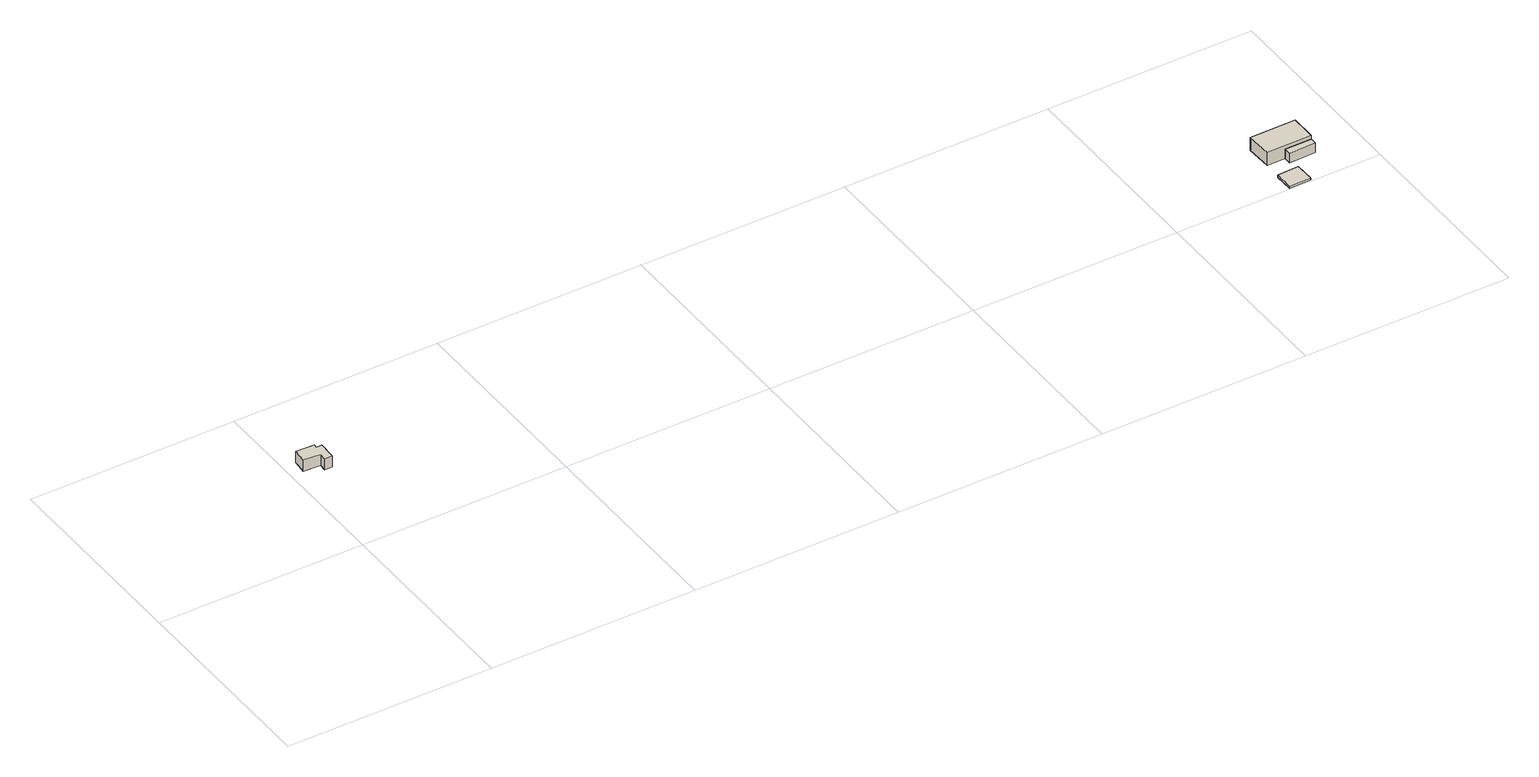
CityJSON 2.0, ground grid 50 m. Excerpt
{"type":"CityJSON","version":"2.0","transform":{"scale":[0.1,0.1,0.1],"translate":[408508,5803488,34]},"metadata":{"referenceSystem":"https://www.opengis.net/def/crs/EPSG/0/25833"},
"CityObjects":{
"building1":{"type":"Building","attributes":{"Gemeindeschluessel":"11000009","BezugspunktDach":"2200","function":"31001_2000","measuredHeight":3,"storeysAboveGround":1},"address":[{"country":"Germany","locality":"Berlin","thoroughfareNumber":"30 (2)","thoroughfareName":"Wernsdorfer Straße"}],"geometry":[{"type":"Solid","lod":"1","boundaries":[[[[0,1,2,3,4,5,6,7]],[[8,9,10,11,12,13,14,15]],[[8,15,7,6]],[[9,8,6,5]],[[10,9,5,4]],[[11,10,4,3]],[[12,11,3,2]],[[13,12,2,1]],[[14,13,1,0]],[[15,14,0,7]]]]}]},
"building2":{"type":"Building","attributes":{"Gemeindeschluessel":"11000009","BezugspunktDach":"2200","function":"31001_2000","measuredHeight":0.634,"storeysAboveGround":1},"address":[{"country":"Germany","locality":"Berlin","thoroughfareNumber":"33A (2)","thoroughfareName":"Wernsdorfer Straße"}],"geometry":[{"type":"Solid","lod":"1","boundaries":[[[[16,17,18,19]],[[20,21,22,23]],[[20,23,19,18]],[[21,20,18,17]],[[22,21,17,16]],[[23,22,16,19]]]]}]},
"building3":{"type":"Building","attributes":{"Gemeindeschluessel":"11000009","function":"31001_1010"},"address":[{"country":"Germany","locality":"Berlin","thoroughfareNumber":"33A (1)","thoroughfareName":"Wernsdorfer Straße"}],"children":["building3-1","building3-2"]},
"building3-1":{"type":"BuildingPart","attributes":{"BezugspunktDach":"2200","measuredHeight":4.35,"storeysAboveGround":1},"parents":["building3"],"geometry":[{"type":"Solid","lod":"1","boundaries":[[[[24,25,26,27]],[[28,29,30,31]],[[28,31,27,26]],[[29,28,26,25]],[[30,29,25,24],[32,33,34,29]],[[31,30,24,27]],[[33,32,29,34]]]]}]},
"building3-2":{"type":"BuildingPart","attributes":{"BezugspunktDach":"2200","measuredHeight":2.52,"storeysAboveGround":1},"parents":["building3"],"geometry":[{"type":"Solid","lod":"1","boundaries":[[[[35,36,34,33]],[[29,37,38,32]],[[37,29,34,36]],[[38,37,36,35]],[[32,38,35,33]],[[29,32,33,34]]]]}]}
},
"vertices":[
[49,240,72],[48,222,72],[66,222,72],[68,265,72],[54,265,72],[55,274,72],[10,276,72],[8,242,72],[10,276,43],[55,274,43],[54,265,43],[68,265,43],[66,222,43],[48,222,43],[49,240,43],[8,242,43],
[2279,1,16],[2331,3,16],[2330,49,16],[2278,47,16],[2330,49,10],[2331,3,10],[2279,1,10],[2278,47,10],
[2281,92,45],[2389,92,45],[2389,155,45],[2279,154,45],[2389,155,11],[2389,92,11],[2281,92,11],[2279,154,11],[2325,92,11],[2325,92,36],[2389,92,36],
[2325,75,36],[2389,76,36],[2389,76,11],[2325,75,11]
]}
